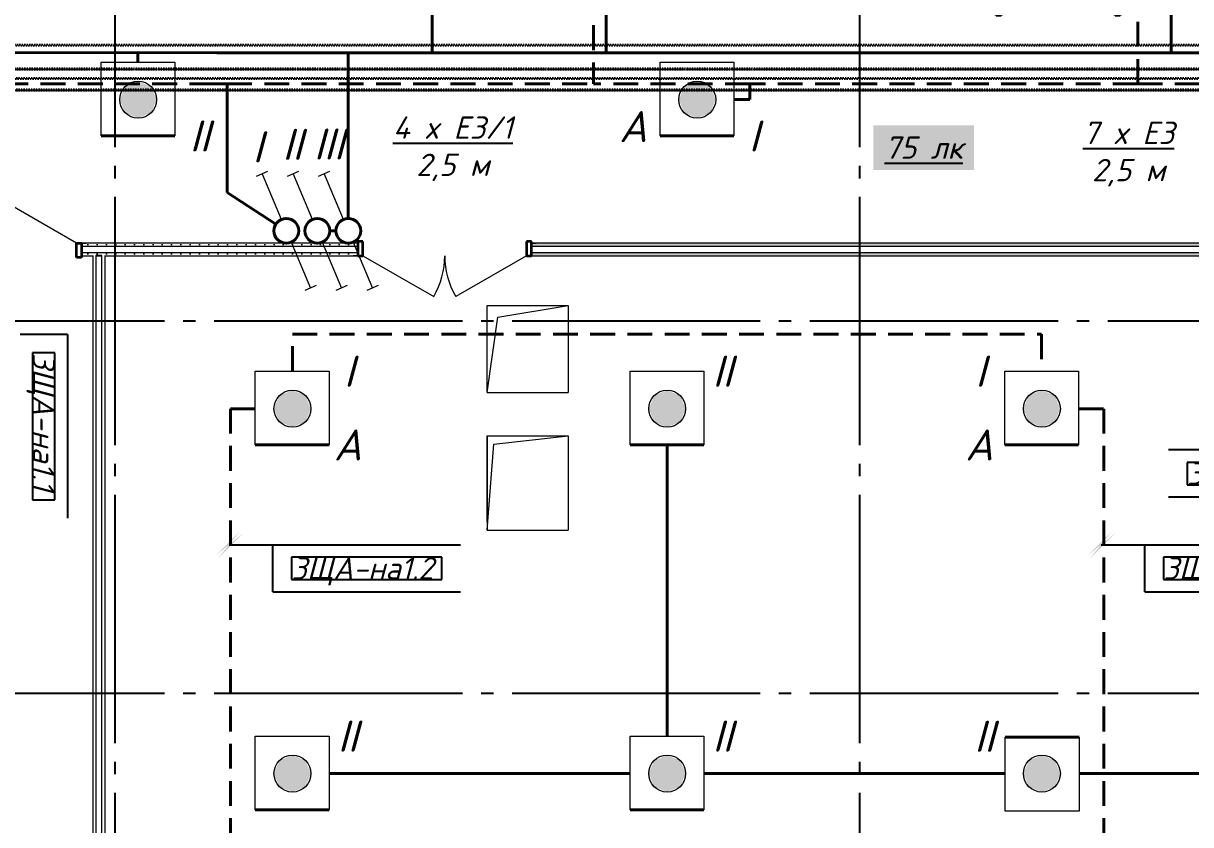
# Model space of a CAD drawing. Header units: millimetres. Extents: x 0 to 1286, y 0 to 420.
# Drawn here: x 150.8 to 244.9, y 209 to 273.6 of the extents above; entities that cross this region are included whole.
import ezdxf

# ---------------------------------------------------------------- set-up
doc = ezdxf.new("R2010")
doc.units = ezdxf.units.MM
for name, pattern in [('JIS_02_2.0', [3, 2, -1]), ('ГОСТ 2.303 5', [24, 20, -1.5, 1, -1.5]), ('СПКБ-0000-000-АР#003$0$Ashe', [300, 200, -100])]:
    doc.linetypes.add(name, pattern=pattern)
for name, color, linetype in [('Viewport1ForCustomObjects_0', 7, 'Continuous'), ('Viewport2ForCustomObjects_0', 7, 'Continuous'), ('СПКБ-0000-000-АР#003$0$Двери ArchiCAD', 7, 'Continuous'), ('СПКБ-0000-000-АР#003$0$Стены', 7, 'Continuous'), ('Строительные оси', 7, 'Continuous'), ('ЭМ_ЛОТКИ', 3, 'JIS_02_2.0'), ('ЭО_АВАРИЙНОЕ ОСВЕЩЕНИЕ', 7, 'Continuous'), ('ЭО_РАБОЧЕЕ ОСВЕЩЕНИЕ', 7, 'Continuous')]:
    doc.layers.add(name, color=color, linetype=linetype)
for name, color, linetype, lineweight, true_color in [('СПКБ-0000-000-АР#003$0$Двери ArchiCAD_Ном._пера__161', 7, 'Continuous', 13, 0xe11606), ('СПКБ-0000-000-АР#003$0$Двери ArchiCAD_Ном._пера__23', 7, 'Continuous', 35, 0xff6600), ('СПКБ-0000-000-АР#003$0$Двери ArchiCAD_Ном._пера__3', 7, 'Continuous', 18, 0xff6600), ('СПКБ-0000-000-АР#003$0$Стены_Ном._пера__161', 7, 'Continuous', 13, 0xe11606)]:
    doc.layers.add(name, color=color, linetype=linetype, lineweight=lineweight, true_color=true_color)
doc.layers.add('СПКБ-0000-000-АР#003$0$Шахты ОВ_Ном._пера__1', color=7, linetype='Continuous', lineweight=13)
doc.styles.add('1.8', font='isocpeui.ttf', dxfattribs={"height": 1.8})
doc.styles.add('2.5', font='isocpeui.ttf')
doc.styles.add('CustomTextStyle112', font='isocpeui.ttf', dxfattribs={"width": 0.987755, "height": 1.8})
doc.styles.add('CustomTextStyle113', font='isocpeui.ttf', dxfattribs={"width": 0.987755, "height": 1.8})
doc.styles.add('CustomTextStyle74', font='isocpeui.ttf', dxfattribs={"width": 0.987755, "height": 1.8})
doc.styles.add('CustomTextStyle82', font='isocpeui.ttf', dxfattribs={"width": 0.987755, "height": 1.8})
pattern_1 = [(0, (0, 0), (0, 75), [0, -75])]

# ---------------------------------------------------------------- blocks, each defined once
blk = doc.blocks.new('*U558')
at = {"color": 0, "linetype": 'ByBlock', "lineweight": -2}
for p, q in [((-100, -31), (-100, -30633.8)), ((-100, -30633.8), (-100, -31)), ((-90, -30633.8), (-90, -31)), ((90, -31), (90, -30633.8)), ((100, -30633.8), (100, -31)), ((100, -30633.8), (100, -31))]:
    blk.add_line(p, q, dxfattribs=at)
blk = doc.blocks.new('*U559')
at = {"color": 0, "linetype": 'ByBlock', "lineweight": -2}
for p, q in [((-50, -31), (-50, -29893.5)), ((-50, -29893.5), (-50, -31)), ((-40, -29893.5), (-40, -31)), ((40, -31), (40, -29893.5)), ((50, -29893.5), (50, -31)), ((50, -29893.5), (50, -31))]:
    blk.add_line(p, q, dxfattribs=at)
blk = doc.blocks.new('*E601')
at = {"layer": 'Строительные оси', "color": 3, "linetype": 'ГОСТ 2.303 5', "lineweight": 25}
for p, q in [((-179.569, 258.857), (-179.569, -45.143)), ((-119.569, 258.857), (-119.569, -45.143)), ((280.431, 128.857), (-283.569, 128.857)), ((280.431, 98.857), (-283.569, 98.857))]:
    blk.add_line(p, q, dxfattribs=at)
at = {"layer": 'ЭО_АВАРИЙНОЕ ОСВЕЩЕНИЕ', "color": 1, "linetype": 'JIS_02_2.0', "lineweight": 40}
for p, q in [((-141.007, 185.695), (-141.007, 147.967)), ((-97.155, 147.967), (-97.142, 154.648)), ((-171.562, 147.967), (-189.899, 147.967)), ((-171.562, 147.967), (-170.532, 147.967)), ((-170.532, 147.967), (-141.007, 147.967)), ((-128.411, 147.967), (-141.007, 147.967)), ((-97.155, 147.967), (-128.411, 147.967)), ((-128.411, 146.696), (-128.411, 147.967)), ((-97.155, 147.967), (-67.319, 147.967)), ((-129.691, 146.696), (-128.411, 146.696)), ((-165.271, 124.825), (-165.271, 127.8)), ((-165.271, 127.8), (-104.906, 127.8)), ((-104.906, 127.8), (-104.892, 124.825)), ((-168.263, 121.8), (-170.271, 121.8)), ((-170.271, 121.8), (-170.271, 62.995)), ((-101.92, 121.8), (-99.878, 121.8)), ((-99.878, 121.8), (-99.878, 86.97))]:
    blk.add_line(p, q, dxfattribs=at)
at = {"layer": 'ЭО_АВАРИЙНОЕ ОСВЕЩЕНИЕ', "color": 7, "lineweight": 0}
for p, q in [((-135.641, 149.721), (-129.691, 149.721)), ((-135.641, 143.771), (-135.641, 149.721)), ((-129.691, 149.721), (-129.691, 143.771)), ((-168.171, 140.54), (-167.25, 140.929)), ((-166.155, 137.049), (-167.71, 140.734)), ((-165.377, 135.207), (-163.822, 131.522)), ((-163.361, 131.716), (-164.282, 131.327)), ((-168.263, 124.825), (-162.313, 124.825)), ((-168.263, 118.875), (-168.263, 124.825)), ((-162.313, 124.825), (-162.313, 118.875)), ((-107.87, 124.825), (-101.92, 124.825)), ((-107.87, 118.875), (-107.87, 124.825)), ((-101.92, 124.825), (-101.92, 118.875))]:
    blk.add_line(p, q, dxfattribs=at)
at = {"layer": 'ЭО_АВАРИЙНОЕ ОСВЕЩЕНИЕ', "color": 1, "lineweight": 40}
for p, q in [((-170.532, 139.211), (-170.532, 147.967)), ((-129.691, 143.771), (-135.641, 143.771)), ((-166.606, 136.671), (-170.532, 139.211)), ((-162.313, 118.875), (-168.263, 118.875)), ((-101.92, 118.875), (-107.87, 118.875))]:
    blk.add_line(p, q, dxfattribs=at)
at = {"layer": 'ЭО_АВАРИЙНОЕ ОСВЕЩЕНИЕ', "color": 7, "lineweight": 0}
for centre in [(-132.649, 146.696), (-165.271, 121.8), (-104.878, 121.8)]:
    blk.add_circle(centre, 1.488, dxfattribs=at)
at = {"layer": 'ЭО_АВАРИЙНОЕ ОСВЕЩЕНИЕ', "color": 1, "lineweight": 40}
blk.add_circle((-165.766, 136.128), 1, dxfattribs=at)
at = {"layer": 'ЭО_АВАРИЙНОЕ ОСВЕЩЕНИЕ', "color": 1, "lineweight": 0}
for points in [[(-133.701, 147.748), (-134.137, 146.696), (-131.162, 146.696)], [(-132.649, 148.183), (-133.701, 147.748), (-131.597, 147.748)], [(-133.701, 147.748), (-131.597, 147.748), (-131.162, 146.696)], [(-134.137, 146.696), (-133.701, 145.644), (-131.597, 145.644)], [(-134.137, 146.696), (-131.162, 146.696), (-131.597, 145.644)], [(-133.701, 145.644), (-131.597, 145.644), (-132.649, 145.208)], [(-165.271, 123.287), (-166.322, 122.852), (-164.219, 122.852)], [(-104.878, 123.287), (-105.93, 122.852), (-103.826, 122.852)], [(-166.322, 122.852), (-166.758, 121.8), (-163.783, 121.8)], [(-166.322, 122.852), (-164.219, 122.852), (-163.783, 121.8)], [(-105.93, 122.852), (-106.366, 121.8), (-103.391, 121.8)], [(-105.93, 122.852), (-103.826, 122.852), (-103.391, 121.8)], [(-166.758, 121.8), (-166.322, 120.748), (-164.219, 120.748)], [(-166.758, 121.8), (-163.783, 121.8), (-164.219, 120.748)], [(-106.366, 121.8), (-105.93, 120.748), (-103.826, 120.748)], [(-106.366, 121.8), (-103.391, 121.8), (-103.826, 120.748)], [(-166.322, 120.748), (-164.219, 120.748), (-165.271, 120.312)], [(-105.93, 120.748), (-103.826, 120.748), (-104.878, 120.312)]]:
    blk.add_solid(points, dxfattribs=at)
at = {"layer": 'ЭО_РАБОЧЕЕ ОСВЕЩЕНИЕ', "color": 5, "lineweight": 40}
for p, q in [((-139.983, 186.764), (-139.983, 150.459)), ((-154.01, 150.459), (-154.01, 171.679)), ((-94.455, 150.459), (-94.46, 154.635)), ((-177.727, 150.487), (-199.237, 150.477)), ((-177.722, 149.721), (-177.727, 150.487)), ((-171.362, 150.459), (-177.727, 150.487)), ((-171.362, 150.459), (-160.766, 150.459)), ((-160.766, 137.128), (-160.766, 150.459)), ((-160.766, 150.459), (-154.01, 150.459)), ((-154.01, 150.459), (-139.983, 150.459)), ((-139.983, 150.459), (-65.819, 150.468)), ((-174.744, 143.771), (-180.694, 143.771)), ((-162.266, 136.128), (-161.766, 136.128)), ((-132.116, 118.875), (-138.066, 118.875)), ((-135.074, 118.875), (-135.074, 95.422)), ((-107.836, 95.323), (-101.886, 95.323)), ((-138.066, 92.398), (-162.313, 92.398)), ((-132.116, 92.398), (-107.836, 92.398)), ((-101.886, 92.398), (-77.674, 92.398)), ((-162.313, 89.472), (-168.263, 89.472)), ((-132.116, 89.472), (-138.066, 89.472))]:
    blk.add_line(p, q, dxfattribs=at)
at = {"layer": 'ЭО_РАБОЧЕЕ ОСВЕЩЕНИЕ', "color": 7, "lineweight": 0}
for p, q in [((-180.694, 149.721), (-174.744, 149.721)), ((-180.694, 143.771), (-180.694, 149.721)), ((-174.744, 149.721), (-174.744, 143.771)), ((-165.671, 140.54), (-164.75, 140.929)), ((-163.655, 137.049), (-165.21, 140.734)), ((-163.171, 140.54), (-162.25, 140.929)), ((-161.155, 137.049), (-162.71, 140.734)), ((-162.877, 135.207), (-161.322, 131.522)), ((-160.377, 135.207), (-158.822, 131.522)), ((-160.861, 131.716), (-161.782, 131.327)), ((-158.361, 131.716), (-159.282, 131.327)), ((-138.066, 124.825), (-132.116, 124.825)), ((-138.066, 118.875), (-138.066, 124.825)), ((-132.116, 124.825), (-132.116, 118.875)), ((-168.263, 95.422), (-162.313, 95.422)), ((-168.263, 89.472), (-168.263, 95.422)), ((-162.313, 95.422), (-162.313, 89.472)), ((-138.066, 95.422), (-132.116, 95.422)), ((-138.066, 89.472), (-138.066, 95.422)), ((-132.116, 95.422), (-132.116, 89.472)), ((-107.836, 89.373), (-107.836, 95.323)), ((-101.886, 95.323), (-101.886, 89.373)), ((-101.886, 89.373), (-107.836, 89.373))]:
    blk.add_line(p, q, dxfattribs=at)
for centre in [(-177.702, 146.696), (-135.074, 121.8), (-165.271, 92.398), (-135.074, 92.398), (-104.878, 92.398)]:
    blk.add_circle(centre, 1.488, dxfattribs=at)
at = {"layer": 'ЭО_РАБОЧЕЕ ОСВЕЩЕНИЕ', "color": 5, "lineweight": 40}
for centre in [(-163.266, 136.128), (-160.766, 136.128)]:
    blk.add_circle(centre, 1, dxfattribs=at)
at = {"layer": 'ЭО_РАБОЧЕЕ ОСВЕЩЕНИЕ', "color": 5, "lineweight": 0}
for points in [[(-178.754, 147.748), (-179.19, 146.696), (-176.215, 146.696)], [(-177.702, 148.183), (-178.754, 147.748), (-176.65, 147.748)], [(-178.754, 147.748), (-176.65, 147.748), (-176.215, 146.696)], [(-179.19, 146.696), (-178.754, 145.644), (-176.65, 145.644)], [(-179.19, 146.696), (-176.215, 146.696), (-176.65, 145.644)], [(-178.754, 145.644), (-176.65, 145.644), (-177.702, 145.208)], [(-135.074, 123.287), (-136.126, 122.852), (-134.022, 122.852)], [(-136.126, 122.852), (-136.562, 121.8), (-133.587, 121.8)], [(-136.126, 122.852), (-134.022, 122.852), (-133.587, 121.8)], [(-136.562, 121.8), (-136.126, 120.748), (-134.022, 120.748)], [(-136.562, 121.8), (-133.587, 121.8), (-134.022, 120.748)], [(-136.126, 120.748), (-134.022, 120.748), (-135.074, 120.312)], [(-166.322, 93.449), (-166.758, 92.398), (-163.783, 92.398)], [(-165.271, 93.885), (-166.322, 93.449), (-164.219, 93.449)], [(-166.322, 93.449), (-164.219, 93.449), (-163.783, 92.398)], [(-136.126, 93.449), (-136.562, 92.398), (-133.587, 92.398)], [(-135.074, 93.885), (-136.126, 93.449), (-134.022, 93.449)], [(-136.126, 93.449), (-134.022, 93.449), (-133.587, 92.398)], [(-105.93, 93.449), (-106.366, 92.398), (-103.391, 92.398)], [(-104.878, 93.885), (-105.93, 93.449), (-103.826, 93.449)], [(-105.93, 93.449), (-103.826, 93.449), (-103.391, 92.398)], [(-166.758, 92.398), (-166.322, 91.346), (-164.219, 91.346)], [(-166.758, 92.398), (-163.783, 92.398), (-164.219, 91.346)], [(-136.562, 92.398), (-136.126, 91.346), (-134.022, 91.346)], [(-136.562, 92.398), (-133.587, 92.398), (-134.022, 91.346)], [(-106.366, 92.398), (-105.93, 91.346), (-103.826, 91.346)], [(-106.366, 92.398), (-103.391, 92.398), (-103.826, 91.346)], [(-166.322, 91.346), (-164.219, 91.346), (-165.271, 90.91)], [(-136.126, 91.346), (-134.022, 91.346), (-135.074, 90.91)], [(-105.93, 91.346), (-103.826, 91.346), (-104.878, 90.91)]]:
    blk.add_solid(points, dxfattribs=at)
blk = doc.blocks.new('СПКБ-0000-000-АР#003$0$Двупольная Дверь 19_3')
at = {"layer": 'СПКБ-0000-000-АР#003$0$Двери ArchiCAD_Ном._пера__161', "color": 12, "linetype": 'Continuous', "lineweight": 13, "true_color": 0xe11606}
for p, q in [((-700, 0), (-737, 0)), ((-700, 0), (-700, -25)), ((700, 0), (700, -25)), ((700, 0), (737, 0)), ((-700, -25), (-700, -75)), ((-700, -75), (-700, -100)), ((700, -25), (700, -75)), ((700, -75), (700, -100)), ((-700, -100), (-737, -100)), ((700, -100), (737, -100))]:
    blk.add_line(p, q, dxfattribs=at)
at = {"layer": 'СПКБ-0000-000-АР#003$0$Двери ArchiCAD_Ном._пера__23', "color": 30, "linetype": 'Continuous', "lineweight": 35, "true_color": 0xff6600}
for p, q in [((-660, 0), (-700, 0)), ((-700, 0), (-700, -115)), ((-660, -115), (-660, 0)), ((700, 0), (660, 0)), ((660, 0), (660, -115)), ((700, -115), (700, 0)), ((-700, -115), (-660, -115)), ((660, -115), (700, -115))]:
    blk.add_line(p, q, dxfattribs=at)
at = {"layer": 'СПКБ-0000-000-АР#003$0$Двери ArchiCAD_Ном._пера__3', "color": 30, "linetype": 'Continuous', "lineweight": 18, "true_color": 0xff6600}
for p, q in [((-660, 0), (-88.4, 330)), ((660, 0), (88.4, 330))]:
    blk.add_line(p, q, dxfattribs=at)
for centre, start, end in [((-660, 0), 0, 30), ((660, 0), 150, 180)]:
    blk.add_arc(centre, 660, start, end, dxfattribs=at)
blk = doc.blocks.new('СПКБ-0000-000-АР#003$0$Стена_23', base_point=(-18036.9, 13412.8))
at = {"layer": 'СПКБ-0000-000-АР#003$0$Стены_Ном._пера__161', "linetype": 'Continuous', "lineweight": 13, "true_color": 0xe11606}
h = blk.add_hatch(dxfattribs=at)
h.set_pattern_fill('ГИПС', color=12, style=0, pattern_type=2)
h.set_pattern_definition(pattern_1)
h.paths.add_polyline_path([(-19626.5, 13512.8), (-20026.9, 13512.8), (-20026.9, 13487.8), (-19626.5, 13487.8)])
h = blk.add_hatch(dxfattribs=at)
h.set_pattern_fill('ГИПС', color=12, style=0, pattern_type=2)
h.set_pattern_definition(pattern_1)
h.paths.add_polyline_path([(-18036.9, 13512.8), (-18226.5, 13512.8), (-18226.5, 13487.8), (-18036.9, 13487.8)])
h = blk.add_hatch(dxfattribs=at)
h.set_pattern_fill('ГИПС', color=12, style=0, pattern_type=2)
h.set_pattern_definition(pattern_1)
h.paths.add_polyline_path([(-20026.9, 13412.8), (-19626.5, 13412.8), (-19626.5, 13437.8), (-20026.9, 13437.8)])
h = blk.add_hatch(dxfattribs=at)
h.set_pattern_fill('ГИПС', color=12, style=0, pattern_type=2)
h.set_pattern_definition(pattern_1)
h.paths.add_polyline_path([(-18226.5, 13437.8), (-18226.5, 13412.8), (-18036.9, 13412.8), (-18036.9, 13437.8)])
at = {"layer": 'СПКБ-0000-000-АР#003$0$Стены_Ном._пера__161', "color": 12, "linetype": 'Continuous', "lineweight": 13, "true_color": 0xe11606}
for p, q in [((-19626.5, 13487.8), (-20026.9, 13487.8)), ((-19626.5, 13512.8), (-19663.5, 13512.8)), ((-19626.5, 13512.8), (-19626.5, 13487.8)), ((-19626.5, 13487.8), (-19626.5, 13437.8)), ((-18226.5, 13512.8), (-18189.5, 13512.8)), ((-18226.5, 13512.8), (-18226.5, 13487.8)), ((-18036.9, 13487.8), (-18226.5, 13487.8)), ((-18226.5, 13487.8), (-18226.5, 13437.8)), ((-20026.9, 13437.8), (-19626.5, 13437.8)), ((-19626.5, 13412.8), (-19663.5, 13412.8)), ((-19626.5, 13437.8), (-19626.5, 13412.8)), ((-18226.5, 13437.8), (-18036.9, 13437.8)), ((-18226.5, 13437.8), (-18226.5, 13412.8)), ((-18226.5, 13412.8), (-18189.5, 13412.8))]:
    blk.add_line(p, q, dxfattribs=at)
at = {"layer": 'СПКБ-0000-000-АР#003$0$Стены_Ном._пера__161', "color": 12, "linetype": 'Continuous', "lineweight": 13, "true_color": 0xe11606, "flags": 128}
for points in [[(-19626.5, 13512.8), (-20026.9, 13512.8)], [(-20026.9, 13512.8), (-20026.9, 13412.8)], [(-18036.9, 13512.8), (-18226.5, 13512.8)], [(-20026.9, 13412.8), (-19626.5, 13412.8)], [(-18226.5, 13412.8), (-18136.9, 13412.8)], [(-18111.9, 13412.8), (-18061.9, 13412.8)]]:
    blk.add_lwpolyline(points, dxfattribs=at)
at = {"layer": 'СПКБ-0000-000-АР#003$0$Двери ArchiCAD', "color": 21, "linetype": 'Continuous', "lineweight": 18, "true_color": 0xff9955, "xscale": -1, "zscale": 1000}
blk.add_blockref('СПКБ-0000-000-АР#003$0$Двупольная Дверь 19_3', (-18926.5, 13512.8), dxfattribs=at)
blk = doc.blocks.new('СПКБ-0000-000-АР#003$0$Стена_26', base_point=(-18036.9, 13412.8))
at = {"layer": 'СПКБ-0000-000-АР#003$0$Стены_Ном._пера__161', "linetype": 'Continuous', "lineweight": 13, "true_color": 0xe11606}
h = blk.add_hatch(dxfattribs=at)
h.set_pattern_fill('ГИПС', color=12, style=0, pattern_type=2)
h.set_pattern_definition(pattern_1)
h.paths.add_polyline_path([(-15999.9, 13512.8), (-18036.9, 13512.8), (-18036.9, 13487.8), (-15999.9, 13487.8)])
h = blk.add_hatch(dxfattribs=at)
h.set_pattern_fill('ГИПС', color=12, style=0, pattern_type=2)
h.set_pattern_definition(pattern_1)
h.paths.add_polyline_path([(3066.4, 13512.8), (-14599.9, 13512.8), (-14599.9, 13487.8), (3066.4, 13487.8)])
h = blk.add_hatch(dxfattribs=at)
h.set_pattern_fill('ГИПС', color=12, style=0, pattern_type=2)
h.set_pattern_definition(pattern_1)
h.paths.add_polyline_path([(-18036.9, 13412.8), (-15999.9, 13412.8), (-15999.9, 13437.8), (-18036.9, 13437.8)])
h = blk.add_hatch(dxfattribs=at)
h.set_pattern_fill('ГИПС', color=12, style=0, pattern_type=2)
h.set_pattern_definition(pattern_1)
h.paths.add_polyline_path([(-14599.9, 13412.8), (3066.4, 13412.8), (3066.4, 13437.8), (-14599.9, 13437.8)])
at = {"layer": 'СПКБ-0000-000-АР#003$0$Стены_Ном._пера__161', "color": 12, "linetype": 'Continuous', "lineweight": 13, "true_color": 0xe11606}
for p, q in [((-15999.9, 13487.8), (-18036.9, 13487.8)), ((-15999.9, 13512.8), (-16036.9, 13512.8)), ((-15999.9, 13487.8), (-15999.9, 13512.8)), ((-15999.9, 13437.8), (-15999.9, 13487.8)), ((-14599.9, 13512.8), (-14562.9, 13512.8)), ((-14599.9, 13487.8), (-14599.9, 13512.8)), ((3066.4, 13487.8), (-14599.9, 13487.8)), ((-14599.9, 13437.8), (-14599.9, 13487.8)), ((-18036.9, 13437.8), (-15999.9, 13437.8)), ((-15999.9, 13412.8), (-16036.9, 13412.8)), ((-15999.9, 13412.8), (-15999.9, 13437.8)), ((-14599.9, 13437.8), (3066.4, 13437.8)), ((-14599.9, 13412.8), (-14599.9, 13437.8)), ((-14599.9, 13412.8), (-14562.9, 13412.8))]:
    blk.add_line(p, q, dxfattribs=at)
at = {"layer": 'СПКБ-0000-000-АР#003$0$Стены_Ном._пера__161', "color": 12, "linetype": 'Continuous', "lineweight": 13, "true_color": 0xe11606, "flags": 128}
for points in [[(-15999.9, 13512.8), (-18036.9, 13512.8)], [(3066.4, 13512.8), (-14599.9, 13512.8)], [(-18036.9, 13412.8), (-15999.9, 13412.8)], [(-14599.9, 13412.8), (3066.4, 13412.8)]]:
    blk.add_lwpolyline(points, dxfattribs=at)
at = {"layer": 'СПКБ-0000-000-АР#003$0$Двери ArchiCAD', "color": 21, "linetype": 'Continuous', "lineweight": 18, "true_color": 0xff9955, "zscale": 1000, "rotation": 180}
blk.add_blockref('СПКБ-0000-000-АР#003$0$Двупольная Дверь 19_3', (-15299.9, 13412.8), dxfattribs=at)
blk = doc.blocks.new('СПКБ-0000-000-АР#003$0$Однопольная Дверь 19_2')
at = {"layer": 'СПКБ-0000-000-АР#003$0$Двери ArchiCAD_Ном._пера__161', "color": 12, "linetype": 'Continuous', "lineweight": 13, "true_color": 0xe11606}
for p, q in [((-500, 0), (-537, 0)), ((-500, 0), (-500, -25)), ((500, 0), (500, -25)), ((500, 0), (537, 0)), ((-500, -25), (-500, -75)), ((-500, -75), (-500, -100)), ((500, -25), (500, -75)), ((500, -75), (500, -100)), ((-500, -100), (-537, -100)), ((500, -100), (537, -100))]:
    blk.add_line(p, q, dxfattribs=at)
at = {"layer": 'СПКБ-0000-000-АР#003$0$Двери ArchiCAD_Ном._пера__23', "color": 30, "linetype": 'Continuous', "lineweight": 35, "true_color": 0xff6600}
for p, q in [((-460, 0), (-500, 0)), ((-500, 0), (-500, -115)), ((-460, -115), (-460, 0)), ((500, 0), (460, 0)), ((460, 0), (460, -115)), ((500, -115), (500, 0)), ((-500, -115), (-460, -115)), ((460, -115), (500, -115))]:
    blk.add_line(p, q, dxfattribs=at)
at = {"layer": 'СПКБ-0000-000-АР#003$0$Двери ArchiCAD_Ном._пера__3', "color": 30, "linetype": 'Continuous', "lineweight": 18, "true_color": 0xff6600}
blk.add_line((460, 0), (-336.7, 460), dxfattribs=at)
blk.add_arc((460, 0), 920, 150, 180, dxfattribs=at)
blk = doc.blocks.new('СПКБ-0000-000-АР#003$0$Стена_51', base_point=(-13766.9, 15363.1))
at = {"layer": 'СПКБ-0000-000-АР#003$0$Стены_Ном._пера__161', "linetype": 'Continuous', "lineweight": 13, "true_color": 0xe11606}
h = blk.add_hatch(dxfattribs=at)
h.set_pattern_fill('ГИПС', color=12, style=0, pattern_type=2)
h.set_pattern_definition(pattern_1)
h.paths.add_polyline_path([(-13766.9, 15463.1), (-13791.9, 15438.1), (-10856.6, 15438.1), (-10856.6, 15463.1)])
h = blk.add_hatch(dxfattribs=at)
h.set_pattern_fill('ГИПС', color=12, style=0, pattern_type=2)
h.set_pattern_definition(pattern_1)
h.paths.add_polyline_path([(-7517.2, 15463.1), (-9856.6, 15463.1), (-9856.6, 15438.1), (-7517.2, 15438.1)])
h = blk.add_hatch(dxfattribs=at)
h.set_pattern_fill('ГИПС', color=12, style=0, pattern_type=2)
h.set_pattern_definition(pattern_1)
h.paths.add_polyline_path([(-6481.9, 15463.1), (-6517.2, 15463.1), (-6517.2, 15438.1), (-6481.9, 15438.1)])
h = blk.add_hatch(dxfattribs=at)
h.set_pattern_fill('ГИПС', color=12, style=0, pattern_type=2)
h.set_pattern_definition(pattern_1)
h.paths.add_polyline_path([(-13841.9, 15388.1), (-13866.9, 15363.1), (-10856.6, 15363.1), (-10856.6, 15388.1)])
h = blk.add_hatch(dxfattribs=at)
h.set_pattern_fill('ГИПС', color=12, style=0, pattern_type=2)
h.set_pattern_definition(pattern_1)
h.paths.add_polyline_path([(-9856.6, 15388.1), (-9856.6, 15363.1), (-7517.2, 15363.1), (-7517.2, 15388.1)])
h = blk.add_hatch(dxfattribs=at)
h.set_pattern_fill('ГИПС', color=12, style=0, pattern_type=2)
h.set_pattern_definition(pattern_1)
h.paths.add_polyline_path([(-6517.2, 15363.1), (-6481.9, 15363.1), (-6481.9, 15388.1), (-6517.2, 15388.1)])
at = {"layer": 'СПКБ-0000-000-АР#003$0$Стены_Ном._пера__161', "color": 12, "linetype": 'Continuous', "lineweight": 13, "true_color": 0xe11606}
for p, q in [((-10856.6, 15438.1), (-13791.9, 15438.1)), ((-10856.6, 15463.1), (-10893.6, 15463.1)), ((-10856.6, 15463.1), (-10856.6, 15438.1)), ((-10856.6, 15438.1), (-10856.6, 15388.1)), ((-9856.6, 15463.1), (-9819.6, 15463.1)), ((-9856.6, 15463.1), (-9856.6, 15438.1)), ((-7517.2, 15438.1), (-9856.6, 15438.1)), ((-9856.6, 15438.1), (-9856.6, 15388.1)), ((-7517.2, 15463.1), (-7554.2, 15463.1)), ((-7517.2, 15438.1), (-7517.2, 15463.1)), ((-7517.2, 15388.1), (-7517.2, 15438.1)), ((-6517.2, 15463.1), (-6480.2, 15463.1)), ((-6517.2, 15438.1), (-6517.2, 15463.1)), ((-6481.9, 15438.1), (-6517.2, 15438.1)), ((-6517.2, 15388.1), (-6517.2, 15438.1)), ((-13841.9, 15388.1), (-10856.6, 15388.1)), ((-10856.6, 15363.1), (-10893.6, 15363.1)), ((-10856.6, 15388.1), (-10856.6, 15363.1)), ((-9856.6, 15388.1), (-7517.2, 15388.1)), ((-9856.6, 15388.1), (-9856.6, 15363.1)), ((-9856.6, 15363.1), (-9819.6, 15363.1)), ((-7517.2, 15363.1), (-7554.2, 15363.1)), ((-7517.2, 15363.1), (-7517.2, 15388.1)), ((-6517.2, 15388.1), (-6481.9, 15388.1)), ((-6517.2, 15363.1), (-6517.2, 15388.1)), ((-6517.2, 15363.1), (-6480.2, 15363.1))]:
    blk.add_line(p, q, dxfattribs=at)
at = {"layer": 'СПКБ-0000-000-АР#003$0$Стены_Ном._пера__161', "color": 12, "linetype": 'Continuous', "lineweight": 13, "true_color": 0xe11606, "flags": 128}
for points in [[(-10856.6, 15463.1), (-13766.9, 15463.1)], [(-7517.2, 15463.1), (-9856.6, 15463.1)], [(-6481.9, 15463.1), (-6517.2, 15463.1)], [(-6481.9, 15363.1), (-6481.9, 15463.1)], [(-13866.9, 15363.1), (-10856.6, 15363.1)], [(-9856.6, 15363.1), (-7517.2, 15363.1)], [(-6517.2, 15363.1), (-6481.9, 15363.1)]]:
    blk.add_lwpolyline(points, dxfattribs=at)
at = {"layer": 'СПКБ-0000-000-АР#003$0$Двери ArchiCAD', "color": 21, "linetype": 'Continuous', "lineweight": 18, "true_color": 0xff9955, "xscale": -1, "zscale": 1000}
blk.add_blockref('СПКБ-0000-000-АР#003$0$Однопольная Дверь 19_2', (-10356.6, 15463.1), dxfattribs=at)
at = {"layer": 'СПКБ-0000-000-АР#003$0$Двери ArchiCAD', "color": 21, "linetype": 'Continuous', "lineweight": 18, "true_color": 0xff9955, "xscale": -1, "zscale": 1000, "rotation": 180}
blk.add_blockref('СПКБ-0000-000-АР#003$0$Однопольная Дверь 19_2', (-7017.2, 15363.1), dxfattribs=at)
blk = doc.blocks.new('СПКБ-0000-000-АР#003$0$Стена_196', base_point=(-18036.9, 7195.7))
at = {"layer": 'СПКБ-0000-000-АР#003$0$Стены_Ном._пера__161', "linetype": 'Continuous', "lineweight": 13, "true_color": 0xe11606}
h = blk.add_hatch(dxfattribs=at)
h.set_pattern_fill('ГИПС', color=12, style=0, pattern_type=2)
h.set_pattern_definition(pattern_1)
h.paths.add_polyline_path([(-18136.9, 13412.8), (-18136.9, 7195.7), (-18111.9, 7195.7), (-18111.9, 13412.8)])
h = blk.add_hatch(dxfattribs=at)
h.set_pattern_fill('ГИПС', color=12, style=0, pattern_type=2)
h.set_pattern_definition(pattern_1)
h.paths.add_polyline_path([(-18036.9, 7195.7), (-18036.9, 13412.8), (-18061.9, 13412.8), (-18061.9, 7195.7)])
at = {"layer": 'СПКБ-0000-000-АР#003$0$Стены_Ном._пера__161', "color": 12, "linetype": 'Continuous', "lineweight": 13, "true_color": 0xe11606}
for p, q in [((-18111.9, 13412.8), (-18111.9, 7195.7)), ((-18061.9, 7195.7), (-18061.9, 13412.8))]:
    blk.add_line(p, q, dxfattribs=at)
at = {"layer": 'СПКБ-0000-000-АР#003$0$Стены_Ном._пера__161', "color": 12, "linetype": 'Continuous', "lineweight": 13, "true_color": 0xe11606, "flags": 128}
for points in [[(-18136.9, 13412.8), (-18136.9, 7195.7)], [(-18061.9, 13412.8), (-18111.9, 13412.8)], [(-18036.9, 7195.7), (-18036.9, 13412.8)], [(-18136.9, 7195.7), (-18036.9, 7195.7)]]:
    blk.add_lwpolyline(points, dxfattribs=at)
blk = doc.blocks.new('*E600')
at = {"layer": 'СПКБ-0000-000-АР#003$0$Шахты ОВ_Ном._пера__1', "color": 7, "linetype": 'СПКБ-0000-000-АР#003$0$Ashe', "lineweight": 13}
for p, q in [((95.989, 156.951), (102.513, 156.951)), ((95.989, 149.951), (95.989, 156.951)), ((96.857, 156.012), (102.513, 156.951)), ((102.513, 156.951), (102.513, 149.951)), ((95.989, 149.951), (96.857, 156.012)), ((95.989, 149.951), (102.513, 149.951)), ((95.989, 139.516), (95.989, 146.451)), ((95.991, 146.451), (102.513, 146.451)), ((95.991, 146.451), (95.991, 138.851)), ((96.536, 145.772), (102.513, 146.451)), ((102.513, 146.451), (102.513, 138.851)), ((95.991, 138.851), (96.536, 145.772)), ((95.991, 138.851), (102.513, 138.851))]:
    blk.add_line(p, q, dxfattribs=at)
at = {"layer": 'СПКБ-0000-000-АР#003$0$Стены', "color": 12, "lineweight": 13, "true_color": 0xe11606, "xscale": 0.01, "yscale": 0.01, "zscale": 0.01}
for name, p in [('СПКБ-0000-000-АР#003$0$Стена_51', (107.899, 180.474)), ('СПКБ-0000-000-АР#003$0$Стена_23', (65.199, 160.971)), ('СПКБ-0000-000-АР#003$0$Стена_26', (65.199, 160.971)), ('СПКБ-0000-000-АР#003$0$Стена_196', (65.199, 98.801))]:
    blk.add_blockref(name, p, dxfattribs=at)
blk = doc.blocks.new('CustomObjectsInViewport1_0')
at = {"layer": 'ЭО_АВАРИЙНОЕ ОСВЕЩЕНИЕ'}
for p, q in [((154.348, 248.517), (150.548, 248.517)), ((154.348, 248.517), (154.348, 233.694)), ((167.38, 231.57), (170.903, 231.571)), ((170.903, 231.571), (186.017, 231.571)), ((170.903, 227.771), (170.903, 231.571)), ((237.643, 231.57), (241.166, 231.571)), ((241.166, 231.571), (256.28, 231.571)), ((241.166, 227.771), (241.166, 231.571)), ((170.903, 227.771), (186.017, 227.771)), ((241.166, 227.771), (256.28, 227.771))]:
    blk.add_line(p, q, dxfattribs=at)
at = {"layer": 'ЭО_АВАРИЙНОЕ ОСВЕЩЕНИЕ', "color": 7, "true_color": 0xffffff}
for p, q in [((151.548, 247.017), (151.548, 235.194)), ((153.348, 247.017), (151.548, 247.017)), ((151.548, 247.017), (151.548, 247.017)), ((153.348, 235.194), (153.348, 247.017)), ((151.548, 235.194), (153.348, 235.194)), ((184.517, 230.571), (172.403, 230.571)), ((172.403, 230.571), (172.403, 228.771)), ((184.517, 228.771), (184.517, 230.571)), ((254.78, 230.571), (242.666, 230.571)), ((242.666, 230.571), (242.666, 228.771)), ((172.403, 228.771), (184.517, 228.771)), ((172.403, 228.771), (172.403, 228.771)), ((242.666, 228.771), (254.78, 228.771)), ((242.666, 228.771), (242.666, 228.771))]:
    blk.add_line(p, q, dxfattribs=at)
at = {"layer": 'ЭО_АВАРИЙНОЕ ОСВЕЩЕНИЕ'}
for points in [[(168.273, 232.676), (166.274, 230.676), (166.486, 230.463), (168.486, 232.464)], [(238.537, 232.676), (236.538, 230.676), (236.75, 230.463), (238.749, 232.464)]]:
    blk.add_solid(points, dxfattribs=at)
at = {"layer": 'ЭО_РАБОЧЕЕ ОСВЕЩЕНИЕ'}
for p, q in [((256.23, 239.201), (243.084, 239.201)), ((256.23, 235.401), (243.084, 235.401))]:
    blk.add_line(p, q, dxfattribs=at)
at = {"layer": 'ЭО_РАБОЧЕЕ ОСВЕЩЕНИЕ', "color": 7, "true_color": 0xffffff}
for p, q in [((254.73, 238.201), (244.584, 238.201)), ((244.584, 238.201), (244.584, 236.401)), ((244.584, 236.401), (254.73, 236.401)), ((244.584, 236.401), (244.584, 236.401))]:
    blk.add_line(p, q, dxfattribs=at)
at = {"layer": 'ЭО_АВАРИЙНОЕ ОСВЕЩЕНИЕ', "style": 'CustomTextStyle74', "width": 0.987755}
blk.add_text('3ЩА-на1.1', height=1.8, rotation=270, dxfattribs=at).set_placement((151.548, 247.017))
at = {"layer": 'ЭО_АВАРИЙНОЕ ОСВЕЩЕНИЕ', "width": 0.987755}
for style, p in [('CustomTextStyle113', (172.403, 228.771)), ('CustomTextStyle112', (242.666, 228.771))]:
    blk.add_text('3ЩА-на1.2', height=1.8, dxfattribs=dict(at, style=style)).set_placement(p)
at = {"layer": 'ЭО_РАБОЧЕЕ ОСВЕЩЕНИЕ', "style": 'CustomTextStyle82', "width": 0.987755}
blk.add_text('3ЩO-н1.1', height=1.8, dxfattribs=at).set_placement((244.584, 236.401))

msp = doc.modelspace()

# ---------------------------------------------------------------- block references
msp.add_blockref('*E600', (92.189, 93.885))
at = {"layer": 'Viewport1ForCustomObjects_0'}
msp.add_blockref('CustomObjectsInViewport1_0', (0, 0), dxfattribs=at)
at = {"layer": 'Viewport2ForCustomObjects_0'}
msp.add_blockref('*E601', (337.756, 120.729), dxfattribs=at)
at = {"layer": 'ЭМ_ЛОТКИ', "xscale": -0.01, "yscale": 0.01, "zscale": 0.01, "rotation": 270}
for name, p in [('*U558', (447.21, 270.856)), ('*U559', (437.554, 268.676))]:
    msp.add_blockref(name, p, dxfattribs=at)

# ---------------------------------------------------------------- texts
at = {"layer": 'ЭО_АВАРИЙНОЕ ОСВЕЩЕНИЕ', "color": 1, "char_height": 2.5, "attachment_point": 5, "style": '2.5'}
for insert in [(199.936, 265.255), (176.943, 239.603), (227.823, 239.603)]:
    msp.add_mtext('А', dxfattribs=dict(at, insert=insert))
at = {"layer": 'ЭО_АВАРИЙНОЕ ОСВЕЩЕНИЕ', "attachment_point": 5}
for s, insert, char_height, style in [('{\\L4 x Е3/1\\P}2,5 м', (185.412, 263.466), 1.8, '1.8'), ('I', (209.665, 264.499), 2.5, '2.5'), ('I', (169.681, 263.627), 2.5, '2.5'), ('I', (177.043, 245.553), 2.5, '2.5'), ('I', (227.923, 245.553), 2.5, '2.5')]:
    msp.add_mtext(s, dxfattribs=dict(at, insert=insert, char_height=char_height, style=style))
at = {"layer": 'ЭО_РАБОЧЕЕ ОСВЕЩЕНИЕ', "attachment_point": 5}
for s, insert, char_height, style in [('II', (165.012, 264.499), 2.5, '2.5'), ('{\\L7 x Е3\\P}2,5 м', (239.867, 263.043), 1.8, '1.8'), ('II', (172.486, 263.829), 2.5, '2.5'), ('III', (175.42, 263.855), 2.5, '2.5'), ('II', (207.14, 245.553), 2.5, '2.5'), ('II', (176.943, 216.151), 2.5, '2.5'), ('II', (207.14, 216.151), 2.5, '2.5'), ('II', (228.241, 216.137), 2.5, '2.5')]:
    msp.add_mtext(s, dxfattribs=dict(at, insert=insert, char_height=char_height, style=style))
at = {"layer": 'ЭО_РАБОЧЕЕ ОСВЕЩЕНИЕ', "insert": (223.353, 263.558), "char_height": 1.8, "attachment_point": 5, "style": '1.8', "bg_fill": 1, "box_fill_scale": 1.5, "bg_fill_color": 7, "bg_fill_true_color": 16777215, "bg_fill_transparency": 0}
msp.add_mtext('{\\L75 лк}', dxfattribs=at)

doc.saveas('drawing.dxf')
